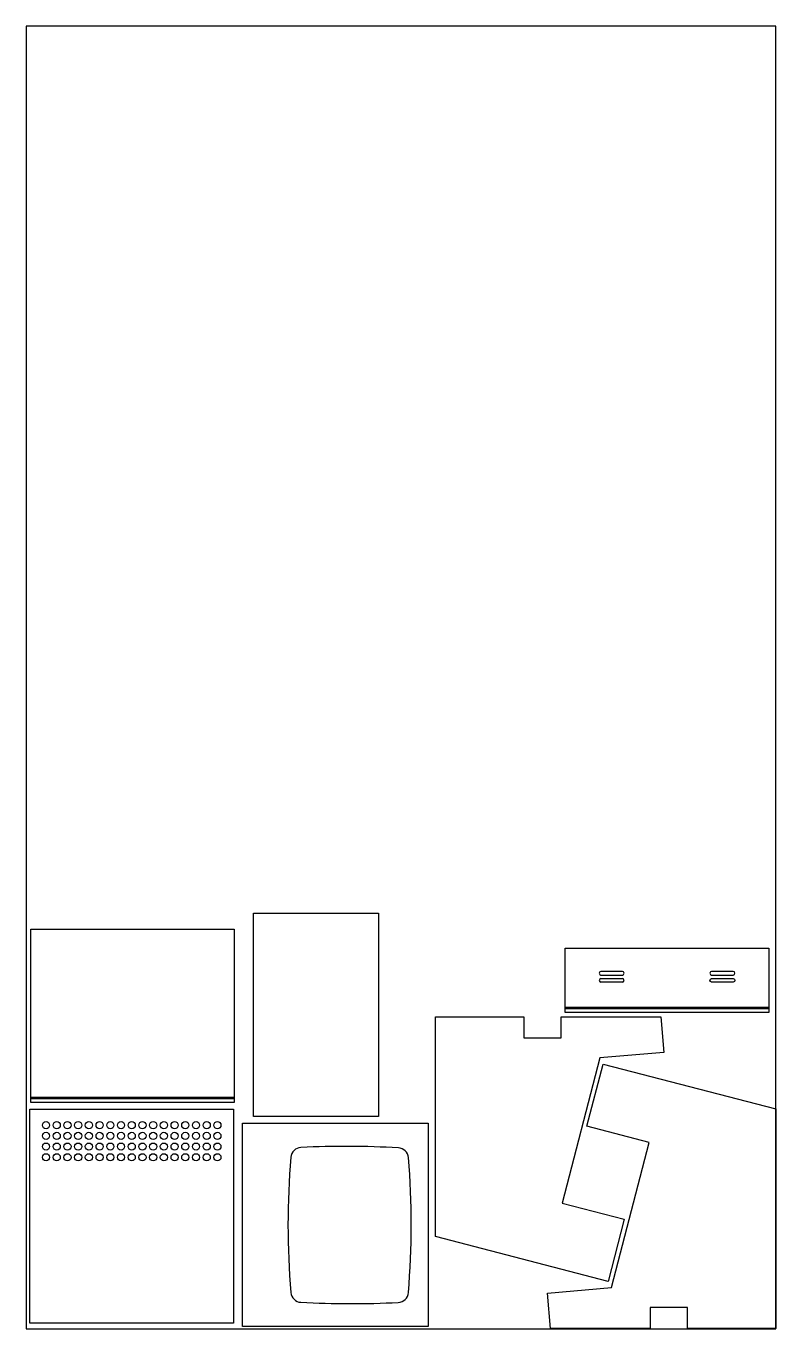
# Model space of a CAD drawing. Header units: millimetres. Extents: x 0 to 2100, y 0 to 3650.
import ezdxf

# ---------------------------------------------------------------- set-up
doc = ezdxf.new("R2010")
doc.units = ezdxf.units.MM
doc.layers.get('0').update_dxf_attribs({"linetype": 'CONTINUOUS'})

msp = doc.modelspace()

# ---------------------------------------------------------------- linework, layer by layer
for p, q in [((637.1, 594.9), (637.1, 1164.9)), ((637.1, 1164.9), (987.1, 1164.9)), ((987.1, 1164.9), (987.1, 594.9)), ((1510, 1066.5), (2080, 1066.5)), ((1510, 886.5), (1510, 1066.5)), ((2080, 1066.5), (2080, 886.5)), ((1610, 981.5), (1670, 981.5)), ((1670, 971.5), (1610, 971.5)), ((2080, 886.5), (1510, 886.5)), ((987.1, 594.9), (637.1, 594.9))]:
    msp.add_line(p, q)
for points in [[(2100, 0), (2100, 3650), (0, 3650), (0, 0)], [(12.9, 634.7), (12.9, 1119.7), (582.9, 1119.7), (582.9, 634.7)], [(2080, 901.5), (2080, 896.5), (1510, 896.5), (1510, 901.5)], [(1777.5, 874.5), (1786.2, 774.8), (1606.9, 759.2), (1501.2, 352.7), (1675.4, 307.4), (1630.1, 133.2), (1146.2, 259), (1146.2, 874.5), (1394.2, 874.5), (1394.2, 815.5), (1498.2, 815.5), (1498.2, 874.5)], [(1468.6, 0.8), (1459.9, 100.4), (1639.2, 116.1), (1744.9, 522.6), (1570.7, 567.8), (1616, 742.1), (2099.9, 616.2), (2099.9, 0.8), (1851.9, 0.8), (1851.9, 59.8), (1747.9, 59.8), (1747.9, 0.8)], [(582.9, 644.7), (12.9, 644.7), (12.9, 649.7), (582.9, 649.7)], [(10.9, 15.9), (10.9, 615.9), (580.9, 615.9), (580.9, 15.9)], [(1126, 576.4), (1126, 6.4), (606, 6.4), (606, 576.4)]]:
    msp.add_lwpolyline(points, close=True)
for points in [[(1670, 991.5, 1), (1670, 1001.5), (1610, 1001.5, 1), (1610, 991.5)], [(1980, 991.5, 1), (1980, 1001.5), (1920, 1001.5, 1), (1920, 991.5)], [(1920, 981.5), (1980, 981.5, -1), (1980, 971.5), (1920, 971.5, -1)]]:
    msp.add_lwpolyline(points, format="xyb", close=True)
for centre in [(55.9, 570.9), (55.9, 540.9), (85.9, 570.9), (85.9, 540.9), (115.9, 570.9), (115.9, 540.9), (145.9, 570.9), (145.9, 540.9), (175.9, 570.9), (175.9, 540.9), (205.9, 570.9), (205.9, 540.9), (235.9, 570.9), (235.9, 540.9), (265.9, 570.9), (265.9, 540.9), (295.9, 570.9), (295.9, 540.9), (325.9, 570.9), (325.9, 540.9), (355.9, 570.9), (355.9, 540.9), (385.9, 570.9), (385.9, 540.9), (415.9, 570.9), (415.9, 540.9), (445.9, 570.9), (445.9, 540.9), (475.9, 570.9), (475.9, 540.9), (505.9, 570.9), (505.9, 540.9), (535.9, 570.9), (535.9, 540.9), (55.9, 510.9), (85.9, 510.9), (115.9, 510.9), (145.9, 510.9), (175.9, 510.9), (205.9, 510.9), (235.9, 510.9), (265.9, 510.9), (295.9, 510.9), (325.9, 510.9), (355.9, 510.9), (385.9, 510.9), (415.9, 510.9), (445.9, 510.9), (475.9, 510.9), (505.9, 510.9), (535.9, 510.9), (55.9, 480.9), (85.9, 480.9), (115.9, 480.9), (145.9, 480.9), (175.9, 480.9), (205.9, 480.9), (235.9, 480.9), (265.9, 480.9), (295.9, 480.9), (325.9, 480.9), (355.9, 480.9), (385.9, 480.9), (415.9, 480.9), (445.9, 480.9), (475.9, 480.9), (505.9, 480.9), (535.9, 480.9)]:
    msp.add_circle(centre, 10)
for centre, radius, start, end in [((1610, 976.5), 5, 90, 270), ((1670, 976.5), 5, -90, 90), ((896.3, -2131.6), 2643, 86.8254, 92.7442), ((3041.8, 291.9), 2308.3, 175.3059, 184.7177), ((771.2, 478.4), 30, 92.7442, 175.3059), ((1041, 477.4), 30, 4.6503, 86.8254), ((-1245.7, 291.4), 2324.3, -4.678, 4.6503), ((771.3, 104.6), 30, 184.7177, 266.9788), ((909, 2715.1), 2644.2, 266.9788, 272.8912), ((1040.9, 104.2), 30, 272.8912, 355.322)]:
    msp.add_arc(centre, radius, start, end)

doc.saveas('drawing.dxf')
